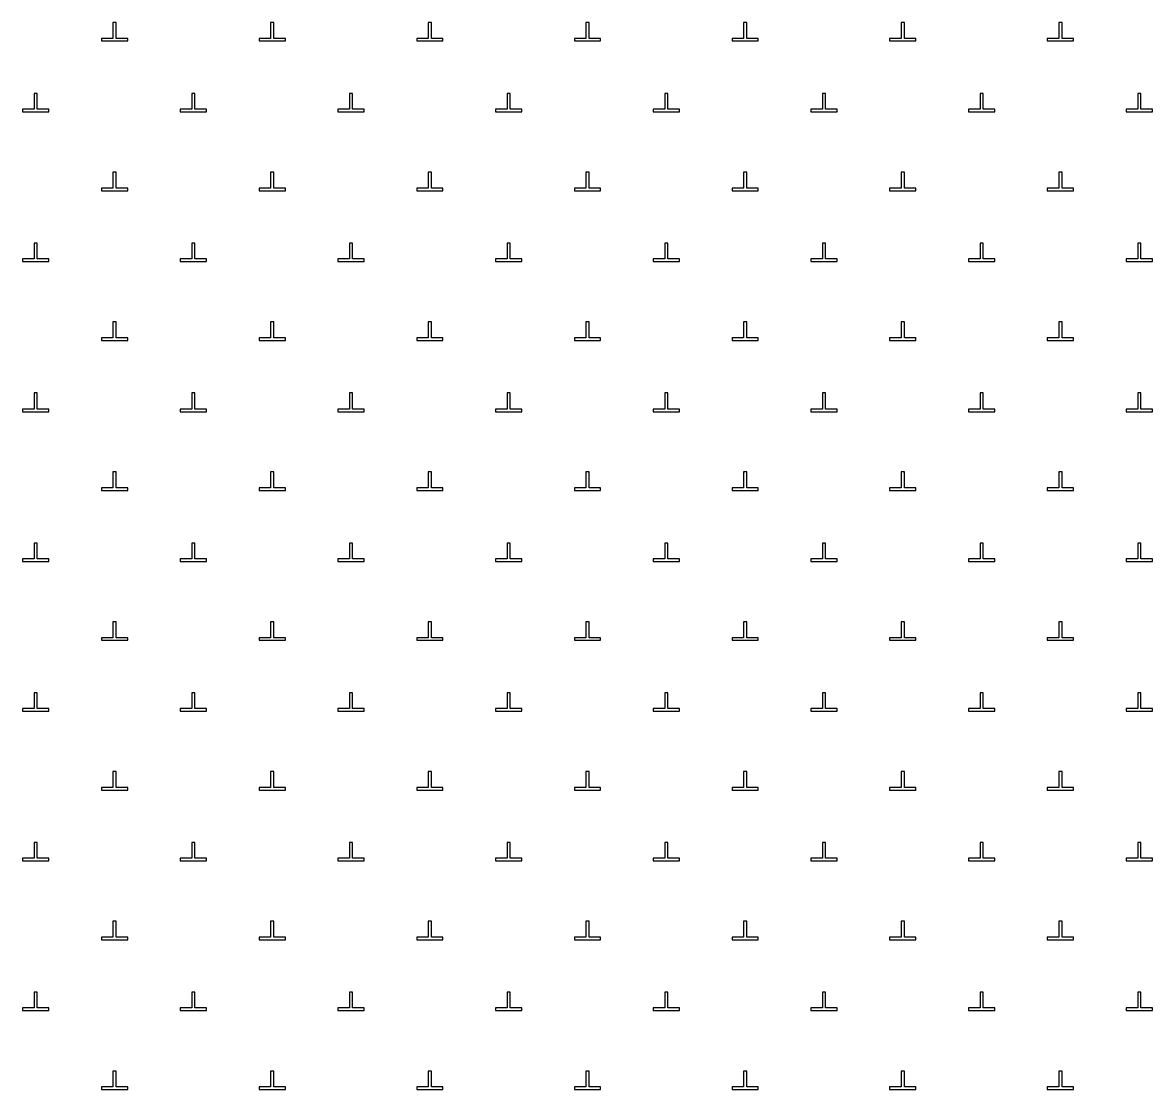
# Model space of a CAD drawing. Extents: x 550890 to 551618, y 1839259 to 1840146.
# Drawn here: x 551474.14 to 551495.64, y 1839888.85 to 1839909.16 of the extents above; entities that cross this region are included whole.
import ezdxf

# ---------------------------------------------------------------- set-up
doc = ezdxf.new("R2010")
doc.units = 0
doc.layers.add('Level 19', color=7, linetype='Continuous')

msp = doc.modelspace()

# ---------------------------------------------------------------- linework, layer by layer
at = {"layer": 'Level 19'}
for p, q in [((551475.92, 1839909.16), (551475.86, 1839909.16)), ((551475.86, 1839909.16), (551475.86, 1839908.86)), ((551475.92, 1839908.86), (551475.92, 1839909.16)), ((551478.92, 1839909.16), (551478.86, 1839909.16)), ((551478.86, 1839909.16), (551478.86, 1839908.86)), ((551478.92, 1839908.86), (551478.92, 1839909.16)), ((551481.92, 1839909.16), (551481.86, 1839909.16)), ((551481.86, 1839909.16), (551481.86, 1839908.86)), ((551481.92, 1839908.86), (551481.92, 1839909.16)), ((551484.92, 1839909.16), (551484.86, 1839909.16)), ((551484.86, 1839909.16), (551484.86, 1839908.86)), ((551484.92, 1839908.86), (551484.92, 1839909.16)), ((551487.92, 1839909.16), (551487.86, 1839909.16)), ((551487.86, 1839909.16), (551487.86, 1839908.86)), ((551487.92, 1839908.86), (551487.92, 1839909.16)), ((551490.92, 1839909.16), (551490.86, 1839909.16)), ((551490.86, 1839909.16), (551490.86, 1839908.86)), ((551490.92, 1839908.86), (551490.92, 1839909.16)), ((551493.92, 1839909.16), (551493.86, 1839909.16)), ((551493.86, 1839909.16), (551493.86, 1839908.86)), ((551493.92, 1839908.86), (551493.92, 1839909.16)), ((551475.86, 1839908.86), (551475.64, 1839908.86)), ((551475.64, 1839908.86), (551475.64, 1839908.81)), ((551475.64, 1839908.81), (551476.14, 1839908.81)), ((551476.14, 1839908.86), (551475.92, 1839908.86)), ((551476.14, 1839908.81), (551476.14, 1839908.86)), ((551478.86, 1839908.86), (551478.64, 1839908.86)), ((551478.64, 1839908.86), (551478.64, 1839908.81)), ((551478.64, 1839908.81), (551479.14, 1839908.81)), ((551479.14, 1839908.86), (551478.92, 1839908.86)), ((551479.14, 1839908.81), (551479.14, 1839908.86)), ((551481.86, 1839908.86), (551481.64, 1839908.86)), ((551481.64, 1839908.86), (551481.64, 1839908.81)), ((551481.64, 1839908.81), (551482.14, 1839908.81)), ((551482.14, 1839908.86), (551481.92, 1839908.86)), ((551482.14, 1839908.81), (551482.14, 1839908.86)), ((551484.86, 1839908.86), (551484.64, 1839908.86)), ((551484.64, 1839908.86), (551484.64, 1839908.81)), ((551484.64, 1839908.81), (551485.14, 1839908.81)), ((551485.14, 1839908.86), (551484.92, 1839908.86)), ((551485.14, 1839908.81), (551485.14, 1839908.86)), ((551487.86, 1839908.86), (551487.64, 1839908.86)), ((551487.64, 1839908.86), (551487.64, 1839908.81)), ((551487.64, 1839908.81), (551488.14, 1839908.81)), ((551488.14, 1839908.86), (551487.92, 1839908.86)), ((551488.14, 1839908.81), (551488.14, 1839908.86)), ((551490.86, 1839908.86), (551490.64, 1839908.86)), ((551490.64, 1839908.86), (551490.64, 1839908.81)), ((551490.64, 1839908.81), (551491.14, 1839908.81)), ((551491.14, 1839908.86), (551490.92, 1839908.86)), ((551491.14, 1839908.81), (551491.14, 1839908.86)), ((551493.86, 1839908.86), (551493.64, 1839908.86)), ((551493.64, 1839908.86), (551493.64, 1839908.81)), ((551493.64, 1839908.81), (551494.14, 1839908.81)), ((551494.14, 1839908.86), (551493.92, 1839908.86)), ((551494.14, 1839908.81), (551494.14, 1839908.86)), ((551474.42, 1839907.81), (551474.36, 1839907.81)), ((551474.36, 1839907.81), (551474.36, 1839907.51)), ((551474.42, 1839907.51), (551474.42, 1839907.81)), ((551477.42, 1839907.81), (551477.36, 1839907.81)), ((551477.36, 1839907.81), (551477.36, 1839907.51)), ((551477.42, 1839907.51), (551477.42, 1839907.81)), ((551480.42, 1839907.81), (551480.36, 1839907.81)), ((551480.36, 1839907.81), (551480.36, 1839907.51)), ((551480.42, 1839907.51), (551480.42, 1839907.81)), ((551483.42, 1839907.81), (551483.36, 1839907.81)), ((551483.36, 1839907.81), (551483.36, 1839907.51)), ((551483.42, 1839907.51), (551483.42, 1839907.81)), ((551486.42, 1839907.81), (551486.36, 1839907.81)), ((551486.36, 1839907.81), (551486.36, 1839907.51)), ((551486.42, 1839907.51), (551486.42, 1839907.81)), ((551489.42, 1839907.81), (551489.36, 1839907.81)), ((551489.36, 1839907.81), (551489.36, 1839907.51)), ((551489.42, 1839907.51), (551489.42, 1839907.81)), ((551492.42, 1839907.81), (551492.36, 1839907.81)), ((551492.36, 1839907.81), (551492.36, 1839907.51)), ((551492.42, 1839907.51), (551492.42, 1839907.81)), ((551495.42, 1839907.81), (551495.36, 1839907.81)), ((551495.36, 1839907.81), (551495.36, 1839907.51)), ((551495.42, 1839907.51), (551495.42, 1839907.81)), ((551474.36, 1839907.51), (551474.14, 1839907.51)), ((551474.14, 1839907.51), (551474.14, 1839907.46)), ((551474.14, 1839907.46), (551474.64, 1839907.46)), ((551474.64, 1839907.51), (551474.42, 1839907.51)), ((551474.64, 1839907.46), (551474.64, 1839907.51)), ((551477.36, 1839907.51), (551477.14, 1839907.51)), ((551477.14, 1839907.51), (551477.14, 1839907.46)), ((551477.14, 1839907.46), (551477.64, 1839907.46)), ((551477.64, 1839907.51), (551477.42, 1839907.51)), ((551477.64, 1839907.46), (551477.64, 1839907.51)), ((551480.36, 1839907.51), (551480.14, 1839907.51)), ((551480.14, 1839907.51), (551480.14, 1839907.46)), ((551480.14, 1839907.46), (551480.64, 1839907.46)), ((551480.64, 1839907.51), (551480.42, 1839907.51)), ((551480.64, 1839907.46), (551480.64, 1839907.51)), ((551483.36, 1839907.51), (551483.14, 1839907.51)), ((551483.14, 1839907.51), (551483.14, 1839907.46)), ((551483.14, 1839907.46), (551483.64, 1839907.46)), ((551483.64, 1839907.51), (551483.42, 1839907.51)), ((551483.64, 1839907.46), (551483.64, 1839907.51)), ((551486.36, 1839907.51), (551486.14, 1839907.51)), ((551486.14, 1839907.51), (551486.14, 1839907.46)), ((551486.14, 1839907.46), (551486.64, 1839907.46)), ((551486.64, 1839907.51), (551486.42, 1839907.51)), ((551486.64, 1839907.46), (551486.64, 1839907.51)), ((551489.36, 1839907.51), (551489.14, 1839907.51)), ((551489.14, 1839907.51), (551489.14, 1839907.46)), ((551489.14, 1839907.46), (551489.64, 1839907.46)), ((551489.64, 1839907.51), (551489.42, 1839907.51)), ((551489.64, 1839907.46), (551489.64, 1839907.51)), ((551492.36, 1839907.51), (551492.14, 1839907.51)), ((551492.14, 1839907.51), (551492.14, 1839907.46)), ((551492.14, 1839907.46), (551492.64, 1839907.46)), ((551492.64, 1839907.51), (551492.42, 1839907.51)), ((551492.64, 1839907.46), (551492.64, 1839907.51)), ((551495.36, 1839907.51), (551495.14, 1839907.51)), ((551495.14, 1839907.51), (551495.14, 1839907.46)), ((551495.14, 1839907.46), (551495.64, 1839907.46)), ((551495.64, 1839907.51), (551495.42, 1839907.51)), ((551495.64, 1839907.46), (551495.64, 1839907.51)), ((551475.92, 1839906.31), (551475.86, 1839906.31)), ((551475.86, 1839906.31), (551475.86, 1839906.01)), ((551475.92, 1839906.01), (551475.92, 1839906.31)), ((551478.92, 1839906.31), (551478.86, 1839906.31)), ((551478.86, 1839906.31), (551478.86, 1839906.01)), ((551478.92, 1839906.01), (551478.92, 1839906.31)), ((551481.92, 1839906.31), (551481.86, 1839906.31)), ((551481.86, 1839906.31), (551481.86, 1839906.01)), ((551481.92, 1839906.01), (551481.92, 1839906.31)), ((551484.92, 1839906.31), (551484.86, 1839906.31)), ((551484.86, 1839906.31), (551484.86, 1839906.01)), ((551484.92, 1839906.01), (551484.92, 1839906.31)), ((551487.92, 1839906.31), (551487.86, 1839906.31)), ((551487.86, 1839906.31), (551487.86, 1839906.01)), ((551487.92, 1839906.01), (551487.92, 1839906.31)), ((551490.92, 1839906.31), (551490.86, 1839906.31)), ((551490.86, 1839906.31), (551490.86, 1839906.01)), ((551490.92, 1839906.01), (551490.92, 1839906.31)), ((551493.92, 1839906.31), (551493.86, 1839906.31)), ((551493.86, 1839906.31), (551493.86, 1839906.01)), ((551493.92, 1839906.01), (551493.92, 1839906.31)), ((551475.86, 1839906.01), (551475.64, 1839906.01)), ((551475.64, 1839906.01), (551475.64, 1839905.96)), ((551475.64, 1839905.96), (551476.14, 1839905.96)), ((551476.14, 1839906.01), (551475.92, 1839906.01)), ((551476.14, 1839905.96), (551476.14, 1839906.01)), ((551478.86, 1839906.01), (551478.64, 1839906.01)), ((551478.64, 1839906.01), (551478.64, 1839905.96)), ((551478.64, 1839905.96), (551479.14, 1839905.96)), ((551479.14, 1839906.01), (551478.92, 1839906.01)), ((551479.14, 1839905.96), (551479.14, 1839906.01)), ((551481.86, 1839906.01), (551481.64, 1839906.01)), ((551481.64, 1839906.01), (551481.64, 1839905.96)), ((551481.64, 1839905.96), (551482.14, 1839905.96)), ((551482.14, 1839906.01), (551481.92, 1839906.01)), ((551482.14, 1839905.96), (551482.14, 1839906.01)), ((551484.86, 1839906.01), (551484.64, 1839906.01)), ((551484.64, 1839906.01), (551484.64, 1839905.96)), ((551484.64, 1839905.96), (551485.14, 1839905.96)), ((551485.14, 1839906.01), (551484.92, 1839906.01)), ((551485.14, 1839905.96), (551485.14, 1839906.01)), ((551487.86, 1839906.01), (551487.64, 1839906.01)), ((551487.64, 1839906.01), (551487.64, 1839905.96)), ((551487.64, 1839905.96), (551488.14, 1839905.96)), ((551488.14, 1839906.01), (551487.92, 1839906.01)), ((551488.14, 1839905.96), (551488.14, 1839906.01)), ((551490.86, 1839906.01), (551490.64, 1839906.01)), ((551490.64, 1839906.01), (551490.64, 1839905.96)), ((551490.64, 1839905.96), (551491.14, 1839905.96)), ((551491.14, 1839906.01), (551490.92, 1839906.01)), ((551491.14, 1839905.96), (551491.14, 1839906.01)), ((551493.86, 1839906.01), (551493.64, 1839906.01)), ((551493.64, 1839906.01), (551493.64, 1839905.96)), ((551493.64, 1839905.96), (551494.14, 1839905.96)), ((551494.14, 1839906.01), (551493.92, 1839906.01)), ((551494.14, 1839905.96), (551494.14, 1839906.01)), ((551474.42, 1839904.96), (551474.36, 1839904.96)), ((551474.36, 1839904.96), (551474.36, 1839904.66)), ((551474.42, 1839904.66), (551474.42, 1839904.96)), ((551477.42, 1839904.96), (551477.36, 1839904.96)), ((551477.36, 1839904.96), (551477.36, 1839904.66)), ((551477.42, 1839904.66), (551477.42, 1839904.96)), ((551480.42, 1839904.96), (551480.36, 1839904.96)), ((551480.36, 1839904.96), (551480.36, 1839904.66)), ((551480.42, 1839904.66), (551480.42, 1839904.96)), ((551483.42, 1839904.96), (551483.36, 1839904.96)), ((551483.36, 1839904.96), (551483.36, 1839904.66)), ((551483.42, 1839904.66), (551483.42, 1839904.96)), ((551486.42, 1839904.96), (551486.36, 1839904.96)), ((551486.36, 1839904.96), (551486.36, 1839904.66)), ((551486.42, 1839904.66), (551486.42, 1839904.96)), ((551489.42, 1839904.96), (551489.36, 1839904.96)), ((551489.36, 1839904.96), (551489.36, 1839904.66)), ((551489.42, 1839904.66), (551489.42, 1839904.96)), ((551492.42, 1839904.96), (551492.36, 1839904.96)), ((551492.36, 1839904.96), (551492.36, 1839904.66)), ((551492.42, 1839904.66), (551492.42, 1839904.96)), ((551495.42, 1839904.96), (551495.36, 1839904.96)), ((551495.36, 1839904.96), (551495.36, 1839904.66)), ((551495.42, 1839904.66), (551495.42, 1839904.96)), ((551474.36, 1839904.66), (551474.14, 1839904.66)), ((551474.14, 1839904.66), (551474.14, 1839904.61)), ((551474.64, 1839904.66), (551474.42, 1839904.66)), ((551474.64, 1839904.61), (551474.64, 1839904.66)), ((551477.36, 1839904.66), (551477.14, 1839904.66)), ((551477.14, 1839904.66), (551477.14, 1839904.61)), ((551477.64, 1839904.66), (551477.42, 1839904.66)), ((551477.64, 1839904.61), (551477.64, 1839904.66)), ((551480.36, 1839904.66), (551480.14, 1839904.66)), ((551480.14, 1839904.66), (551480.14, 1839904.61)), ((551480.64, 1839904.66), (551480.42, 1839904.66)), ((551480.64, 1839904.61), (551480.64, 1839904.66)), ((551483.36, 1839904.66), (551483.14, 1839904.66)), ((551483.14, 1839904.66), (551483.14, 1839904.61)), ((551483.64, 1839904.66), (551483.42, 1839904.66)), ((551483.64, 1839904.61), (551483.64, 1839904.66)), ((551486.36, 1839904.66), (551486.14, 1839904.66)), ((551486.14, 1839904.66), (551486.14, 1839904.61)), ((551486.64, 1839904.66), (551486.42, 1839904.66)), ((551486.64, 1839904.61), (551486.64, 1839904.66)), ((551489.36, 1839904.66), (551489.14, 1839904.66)), ((551489.14, 1839904.66), (551489.14, 1839904.61)), ((551489.64, 1839904.66), (551489.42, 1839904.66)), ((551489.64, 1839904.61), (551489.64, 1839904.66)), ((551492.36, 1839904.66), (551492.14, 1839904.66)), ((551492.14, 1839904.66), (551492.14, 1839904.61)), ((551492.64, 1839904.66), (551492.42, 1839904.66)), ((551492.64, 1839904.61), (551492.64, 1839904.66)), ((551495.36, 1839904.66), (551495.14, 1839904.66)), ((551495.14, 1839904.66), (551495.14, 1839904.61)), ((551495.64, 1839904.66), (551495.42, 1839904.66)), ((551495.64, 1839904.61), (551495.64, 1839904.66)), ((551474.14, 1839904.61), (551474.64, 1839904.61)), ((551477.14, 1839904.61), (551477.64, 1839904.61)), ((551480.14, 1839904.61), (551480.64, 1839904.61)), ((551483.14, 1839904.61), (551483.64, 1839904.61)), ((551486.14, 1839904.61), (551486.64, 1839904.61)), ((551489.14, 1839904.61), (551489.64, 1839904.61)), ((551492.14, 1839904.61), (551492.64, 1839904.61)), ((551495.14, 1839904.61), (551495.64, 1839904.61)), ((551475.92, 1839903.46), (551475.86, 1839903.46)), ((551475.86, 1839903.46), (551475.86, 1839903.16)), ((551475.92, 1839903.16), (551475.92, 1839903.46)), ((551478.92, 1839903.46), (551478.86, 1839903.46)), ((551478.86, 1839903.46), (551478.86, 1839903.16)), ((551478.92, 1839903.16), (551478.92, 1839903.46)), ((551481.92, 1839903.46), (551481.86, 1839903.46)), ((551481.86, 1839903.46), (551481.86, 1839903.16)), ((551481.92, 1839903.16), (551481.92, 1839903.46)), ((551484.92, 1839903.46), (551484.86, 1839903.46)), ((551484.86, 1839903.46), (551484.86, 1839903.16)), ((551484.92, 1839903.16), (551484.92, 1839903.46)), ((551487.92, 1839903.46), (551487.86, 1839903.46)), ((551487.86, 1839903.46), (551487.86, 1839903.16)), ((551487.92, 1839903.16), (551487.92, 1839903.46)), ((551490.92, 1839903.46), (551490.86, 1839903.46)), ((551490.86, 1839903.46), (551490.86, 1839903.16)), ((551490.92, 1839903.16), (551490.92, 1839903.46)), ((551493.92, 1839903.46), (551493.86, 1839903.46)), ((551493.86, 1839903.46), (551493.86, 1839903.16)), ((551493.92, 1839903.16), (551493.92, 1839903.46)), ((551475.86, 1839903.16), (551475.64, 1839903.16)), ((551475.64, 1839903.16), (551475.64, 1839903.11)), ((551476.14, 1839903.16), (551475.92, 1839903.16)), ((551476.14, 1839903.11), (551476.14, 1839903.16)), ((551478.86, 1839903.16), (551478.64, 1839903.16)), ((551478.64, 1839903.16), (551478.64, 1839903.11)), ((551479.14, 1839903.16), (551478.92, 1839903.16)), ((551479.14, 1839903.11), (551479.14, 1839903.16)), ((551481.86, 1839903.16), (551481.64, 1839903.16)), ((551481.64, 1839903.16), (551481.64, 1839903.11)), ((551482.14, 1839903.16), (551481.92, 1839903.16)), ((551482.14, 1839903.11), (551482.14, 1839903.16)), ((551484.86, 1839903.16), (551484.64, 1839903.16)), ((551484.64, 1839903.16), (551484.64, 1839903.11)), ((551485.14, 1839903.16), (551484.92, 1839903.16)), ((551485.14, 1839903.11), (551485.14, 1839903.16)), ((551487.86, 1839903.16), (551487.64, 1839903.16)), ((551487.64, 1839903.16), (551487.64, 1839903.11)), ((551488.14, 1839903.16), (551487.92, 1839903.16)), ((551488.14, 1839903.11), (551488.14, 1839903.16)), ((551490.86, 1839903.16), (551490.64, 1839903.16)), ((551490.64, 1839903.16), (551490.64, 1839903.11)), ((551491.14, 1839903.16), (551490.92, 1839903.16)), ((551491.14, 1839903.11), (551491.14, 1839903.16)), ((551493.86, 1839903.16), (551493.64, 1839903.16)), ((551493.64, 1839903.16), (551493.64, 1839903.11)), ((551494.14, 1839903.16), (551493.92, 1839903.16)), ((551494.14, 1839903.11), (551494.14, 1839903.16)), ((551475.64, 1839903.11), (551476.14, 1839903.11)), ((551478.64, 1839903.11), (551479.14, 1839903.11)), ((551481.64, 1839903.11), (551482.14, 1839903.11)), ((551484.64, 1839903.11), (551485.14, 1839903.11)), ((551487.64, 1839903.11), (551488.14, 1839903.11)), ((551490.64, 1839903.11), (551491.14, 1839903.11)), ((551493.64, 1839903.11), (551494.14, 1839903.11)), ((551474.42, 1839902.11), (551474.36, 1839902.11)), ((551474.36, 1839902.11), (551474.36, 1839901.8)), ((551474.42, 1839901.8), (551474.42, 1839902.11)), ((551477.42, 1839902.11), (551477.36, 1839902.11)), ((551477.36, 1839902.11), (551477.36, 1839901.8)), ((551477.42, 1839901.8), (551477.42, 1839902.11)), ((551480.42, 1839902.11), (551480.36, 1839902.11)), ((551480.36, 1839902.11), (551480.36, 1839901.8)), ((551480.42, 1839901.8), (551480.42, 1839902.11)), ((551483.42, 1839902.11), (551483.36, 1839902.11)), ((551483.36, 1839902.11), (551483.36, 1839901.8)), ((551483.42, 1839901.8), (551483.42, 1839902.11)), ((551486.42, 1839902.11), (551486.36, 1839902.11)), ((551486.36, 1839902.11), (551486.36, 1839901.8)), ((551486.42, 1839901.8), (551486.42, 1839902.11)), ((551489.42, 1839902.11), (551489.36, 1839902.11)), ((551489.36, 1839902.11), (551489.36, 1839901.8)), ((551489.42, 1839901.8), (551489.42, 1839902.11)), ((551492.42, 1839902.11), (551492.36, 1839902.11)), ((551492.36, 1839902.11), (551492.36, 1839901.8)), ((551492.42, 1839901.8), (551492.42, 1839902.11)), ((551495.42, 1839902.11), (551495.36, 1839902.11)), ((551495.36, 1839902.11), (551495.36, 1839901.8)), ((551495.42, 1839901.8), (551495.42, 1839902.11)), ((551474.36, 1839901.8), (551474.14, 1839901.8)), ((551474.14, 1839901.8), (551474.14, 1839901.75)), ((551474.14, 1839901.75), (551474.64, 1839901.75)), ((551474.64, 1839901.8), (551474.42, 1839901.8)), ((551474.64, 1839901.75), (551474.64, 1839901.8)), ((551477.36, 1839901.8), (551477.14, 1839901.8)), ((551477.14, 1839901.8), (551477.14, 1839901.75)), ((551477.14, 1839901.75), (551477.64, 1839901.75)), ((551477.64, 1839901.8), (551477.42, 1839901.8)), ((551477.64, 1839901.75), (551477.64, 1839901.8)), ((551480.36, 1839901.8), (551480.14, 1839901.8)), ((551480.14, 1839901.8), (551480.14, 1839901.75)), ((551480.14, 1839901.75), (551480.64, 1839901.75)), ((551480.64, 1839901.8), (551480.42, 1839901.8)), ((551480.64, 1839901.75), (551480.64, 1839901.8)), ((551483.36, 1839901.8), (551483.14, 1839901.8)), ((551483.14, 1839901.8), (551483.14, 1839901.75)), ((551483.14, 1839901.75), (551483.64, 1839901.75)), ((551483.64, 1839901.8), (551483.42, 1839901.8)), ((551483.64, 1839901.75), (551483.64, 1839901.8)), ((551486.36, 1839901.8), (551486.14, 1839901.8)), ((551486.14, 1839901.8), (551486.14, 1839901.75)), ((551486.14, 1839901.75), (551486.64, 1839901.75)), ((551486.64, 1839901.8), (551486.42, 1839901.8)), ((551486.64, 1839901.75), (551486.64, 1839901.8)), ((551489.36, 1839901.8), (551489.14, 1839901.8)), ((551489.14, 1839901.8), (551489.14, 1839901.75)), ((551489.14, 1839901.75), (551489.64, 1839901.75)), ((551489.64, 1839901.8), (551489.42, 1839901.8)), ((551489.64, 1839901.75), (551489.64, 1839901.8)), ((551492.36, 1839901.8), (551492.14, 1839901.8)), ((551492.14, 1839901.8), (551492.14, 1839901.75)), ((551492.14, 1839901.75), (551492.64, 1839901.75)), ((551492.64, 1839901.8), (551492.42, 1839901.8)), ((551492.64, 1839901.75), (551492.64, 1839901.8)), ((551495.36, 1839901.8), (551495.14, 1839901.8)), ((551495.14, 1839901.8), (551495.14, 1839901.75)), ((551495.14, 1839901.75), (551495.64, 1839901.75)), ((551495.64, 1839901.8), (551495.42, 1839901.8)), ((551495.64, 1839901.75), (551495.64, 1839901.8)), ((551475.92, 1839900.61), (551475.86, 1839900.61)), ((551475.86, 1839900.61), (551475.86, 1839900.3)), ((551475.92, 1839900.3), (551475.92, 1839900.61)), ((551478.92, 1839900.61), (551478.86, 1839900.61)), ((551478.86, 1839900.61), (551478.86, 1839900.3)), ((551478.92, 1839900.3), (551478.92, 1839900.61)), ((551481.92, 1839900.61), (551481.86, 1839900.61)), ((551481.86, 1839900.61), (551481.86, 1839900.3)), ((551481.92, 1839900.3), (551481.92, 1839900.61)), ((551484.92, 1839900.61), (551484.86, 1839900.61)), ((551484.86, 1839900.61), (551484.86, 1839900.3)), ((551484.92, 1839900.3), (551484.92, 1839900.61)), ((551487.92, 1839900.61), (551487.86, 1839900.61)), ((551487.86, 1839900.61), (551487.86, 1839900.3)), ((551487.92, 1839900.3), (551487.92, 1839900.61)), ((551490.92, 1839900.61), (551490.86, 1839900.61)), ((551490.86, 1839900.61), (551490.86, 1839900.3)), ((551490.92, 1839900.3), (551490.92, 1839900.61)), ((551493.92, 1839900.61), (551493.86, 1839900.61)), ((551493.86, 1839900.61), (551493.86, 1839900.3)), ((551493.92, 1839900.3), (551493.92, 1839900.61)), ((551475.86, 1839900.3), (551475.64, 1839900.3)), ((551475.64, 1839900.3), (551475.64, 1839900.25)), ((551475.64, 1839900.25), (551476.14, 1839900.25)), ((551476.14, 1839900.3), (551475.92, 1839900.3)), ((551476.14, 1839900.25), (551476.14, 1839900.3)), ((551478.86, 1839900.3), (551478.64, 1839900.3)), ((551478.64, 1839900.3), (551478.64, 1839900.25)), ((551478.64, 1839900.25), (551479.14, 1839900.25)), ((551479.14, 1839900.3), (551478.92, 1839900.3)), ((551479.14, 1839900.25), (551479.14, 1839900.3)), ((551481.86, 1839900.3), (551481.64, 1839900.3)), ((551481.64, 1839900.3), (551481.64, 1839900.25)), ((551481.64, 1839900.25), (551482.14, 1839900.25)), ((551482.14, 1839900.3), (551481.92, 1839900.3)), ((551482.14, 1839900.25), (551482.14, 1839900.3)), ((551484.86, 1839900.3), (551484.64, 1839900.3)), ((551484.64, 1839900.3), (551484.64, 1839900.25)), ((551484.64, 1839900.25), (551485.14, 1839900.25)), ((551485.14, 1839900.3), (551484.92, 1839900.3)), ((551485.14, 1839900.25), (551485.14, 1839900.3)), ((551487.86, 1839900.3), (551487.64, 1839900.3)), ((551487.64, 1839900.3), (551487.64, 1839900.25)), ((551487.64, 1839900.25), (551488.14, 1839900.25)), ((551488.14, 1839900.3), (551487.92, 1839900.3)), ((551488.14, 1839900.25), (551488.14, 1839900.3)), ((551490.86, 1839900.3), (551490.64, 1839900.3)), ((551490.64, 1839900.3), (551490.64, 1839900.25)), ((551490.64, 1839900.25), (551491.14, 1839900.25)), ((551491.14, 1839900.3), (551490.92, 1839900.3)), ((551491.14, 1839900.25), (551491.14, 1839900.3)), ((551493.86, 1839900.3), (551493.64, 1839900.3)), ((551493.64, 1839900.3), (551493.64, 1839900.25)), ((551493.64, 1839900.25), (551494.14, 1839900.25)), ((551494.14, 1839900.3), (551493.92, 1839900.3)), ((551494.14, 1839900.25), (551494.14, 1839900.3)), ((551474.42, 1839899.25), (551474.36, 1839899.25)), ((551474.36, 1839899.25), (551474.36, 1839898.95)), ((551474.42, 1839898.95), (551474.42, 1839899.25)), ((551477.42, 1839899.25), (551477.36, 1839899.25)), ((551477.36, 1839899.25), (551477.36, 1839898.95)), ((551477.42, 1839898.95), (551477.42, 1839899.25)), ((551480.42, 1839899.25), (551480.36, 1839899.25)), ((551480.36, 1839899.25), (551480.36, 1839898.95)), ((551480.42, 1839898.95), (551480.42, 1839899.25)), ((551483.42, 1839899.25), (551483.36, 1839899.25)), ((551483.36, 1839899.25), (551483.36, 1839898.95)), ((551483.42, 1839898.95), (551483.42, 1839899.25)), ((551486.42, 1839899.25), (551486.36, 1839899.25)), ((551486.36, 1839899.25), (551486.36, 1839898.95)), ((551486.42, 1839898.95), (551486.42, 1839899.25)), ((551489.42, 1839899.25), (551489.36, 1839899.25)), ((551489.36, 1839899.25), (551489.36, 1839898.95)), ((551489.42, 1839898.95), (551489.42, 1839899.25)), ((551492.42, 1839899.25), (551492.36, 1839899.25)), ((551492.36, 1839899.25), (551492.36, 1839898.95)), ((551492.42, 1839898.95), (551492.42, 1839899.25)), ((551495.42, 1839899.25), (551495.36, 1839899.25)), ((551495.36, 1839899.25), (551495.36, 1839898.95)), ((551495.42, 1839898.95), (551495.42, 1839899.25)), ((551474.36, 1839898.95), (551474.14, 1839898.95)), ((551474.14, 1839898.95), (551474.14, 1839898.9)), ((551474.14, 1839898.9), (551474.64, 1839898.9)), ((551474.64, 1839898.95), (551474.42, 1839898.95)), ((551474.64, 1839898.9), (551474.64, 1839898.95)), ((551477.36, 1839898.95), (551477.14, 1839898.95)), ((551477.14, 1839898.95), (551477.14, 1839898.9)), ((551477.14, 1839898.9), (551477.64, 1839898.9)), ((551477.64, 1839898.95), (551477.42, 1839898.95)), ((551477.64, 1839898.9), (551477.64, 1839898.95)), ((551480.36, 1839898.95), (551480.14, 1839898.95)), ((551480.14, 1839898.95), (551480.14, 1839898.9)), ((551480.14, 1839898.9), (551480.64, 1839898.9)), ((551480.64, 1839898.95), (551480.42, 1839898.95)), ((551480.64, 1839898.9), (551480.64, 1839898.95)), ((551483.36, 1839898.95), (551483.14, 1839898.95)), ((551483.14, 1839898.95), (551483.14, 1839898.9)), ((551483.14, 1839898.9), (551483.64, 1839898.9)), ((551483.64, 1839898.95), (551483.42, 1839898.95)), ((551483.64, 1839898.9), (551483.64, 1839898.95)), ((551486.36, 1839898.95), (551486.14, 1839898.95)), ((551486.14, 1839898.95), (551486.14, 1839898.9)), ((551486.14, 1839898.9), (551486.64, 1839898.9)), ((551486.64, 1839898.95), (551486.42, 1839898.95)), ((551486.64, 1839898.9), (551486.64, 1839898.95)), ((551489.36, 1839898.95), (551489.14, 1839898.95)), ((551489.14, 1839898.95), (551489.14, 1839898.9)), ((551489.14, 1839898.9), (551489.64, 1839898.9)), ((551489.64, 1839898.95), (551489.42, 1839898.95)), ((551489.64, 1839898.9), (551489.64, 1839898.95)), ((551492.36, 1839898.95), (551492.14, 1839898.95)), ((551492.14, 1839898.95), (551492.14, 1839898.9)), ((551492.14, 1839898.9), (551492.64, 1839898.9)), ((551492.64, 1839898.95), (551492.42, 1839898.95)), ((551492.64, 1839898.9), (551492.64, 1839898.95)), ((551495.36, 1839898.95), (551495.14, 1839898.95)), ((551495.14, 1839898.95), (551495.14, 1839898.9)), ((551495.14, 1839898.9), (551495.64, 1839898.9)), ((551495.64, 1839898.95), (551495.42, 1839898.95)), ((551495.64, 1839898.9), (551495.64, 1839898.95)), ((551475.92, 1839897.75), (551475.86, 1839897.75)), ((551475.86, 1839897.75), (551475.86, 1839897.45)), ((551475.92, 1839897.45), (551475.92, 1839897.75)), ((551478.92, 1839897.75), (551478.86, 1839897.75)), ((551478.86, 1839897.75), (551478.86, 1839897.45)), ((551478.92, 1839897.45), (551478.92, 1839897.75)), ((551481.92, 1839897.75), (551481.86, 1839897.75)), ((551481.86, 1839897.75), (551481.86, 1839897.45)), ((551481.92, 1839897.45), (551481.92, 1839897.75)), ((551484.92, 1839897.75), (551484.86, 1839897.75)), ((551484.86, 1839897.75), (551484.86, 1839897.45)), ((551484.92, 1839897.45), (551484.92, 1839897.75)), ((551487.92, 1839897.75), (551487.86, 1839897.75)), ((551487.86, 1839897.75), (551487.86, 1839897.45)), ((551487.92, 1839897.45), (551487.92, 1839897.75)), ((551490.92, 1839897.75), (551490.86, 1839897.75)), ((551490.86, 1839897.75), (551490.86, 1839897.45)), ((551490.92, 1839897.45), (551490.92, 1839897.75)), ((551493.92, 1839897.75), (551493.86, 1839897.75)), ((551493.86, 1839897.75), (551493.86, 1839897.45)), ((551493.92, 1839897.45), (551493.92, 1839897.75)), ((551475.86, 1839897.45), (551475.64, 1839897.45)), ((551475.64, 1839897.45), (551475.64, 1839897.4)), ((551475.64, 1839897.4), (551476.14, 1839897.4)), ((551476.14, 1839897.45), (551475.92, 1839897.45)), ((551476.14, 1839897.4), (551476.14, 1839897.45)), ((551478.86, 1839897.45), (551478.64, 1839897.45)), ((551478.64, 1839897.45), (551478.64, 1839897.4)), ((551478.64, 1839897.4), (551479.14, 1839897.4)), ((551479.14, 1839897.45), (551478.92, 1839897.45)), ((551479.14, 1839897.4), (551479.14, 1839897.45)), ((551481.86, 1839897.45), (551481.64, 1839897.45)), ((551481.64, 1839897.45), (551481.64, 1839897.4)), ((551481.64, 1839897.4), (551482.14, 1839897.4)), ((551482.14, 1839897.45), (551481.92, 1839897.45)), ((551482.14, 1839897.4), (551482.14, 1839897.45)), ((551484.86, 1839897.45), (551484.64, 1839897.45)), ((551484.64, 1839897.45), (551484.64, 1839897.4)), ((551484.64, 1839897.4), (551485.14, 1839897.4)), ((551485.14, 1839897.45), (551484.92, 1839897.45)), ((551485.14, 1839897.4), (551485.14, 1839897.45)), ((551487.86, 1839897.45), (551487.64, 1839897.45)), ((551487.64, 1839897.45), (551487.64, 1839897.4)), ((551487.64, 1839897.4), (551488.14, 1839897.4)), ((551488.14, 1839897.45), (551487.92, 1839897.45)), ((551488.14, 1839897.4), (551488.14, 1839897.45)), ((551490.86, 1839897.45), (551490.64, 1839897.45)), ((551490.64, 1839897.45), (551490.64, 1839897.4)), ((551490.64, 1839897.4), (551491.14, 1839897.4)), ((551491.14, 1839897.45), (551490.92, 1839897.45)), ((551491.14, 1839897.4), (551491.14, 1839897.45)), ((551493.86, 1839897.45), (551493.64, 1839897.45)), ((551493.64, 1839897.45), (551493.64, 1839897.4)), ((551493.64, 1839897.4), (551494.14, 1839897.4)), ((551494.14, 1839897.45), (551493.92, 1839897.45)), ((551494.14, 1839897.4), (551494.14, 1839897.45)), ((551474.42, 1839896.4), (551474.36, 1839896.4)), ((551474.36, 1839896.4), (551474.36, 1839896.1)), ((551474.42, 1839896.1), (551474.42, 1839896.4)), ((551477.42, 1839896.4), (551477.36, 1839896.4)), ((551477.36, 1839896.4), (551477.36, 1839896.1)), ((551477.42, 1839896.1), (551477.42, 1839896.4)), ((551480.42, 1839896.4), (551480.36, 1839896.4)), ((551480.36, 1839896.4), (551480.36, 1839896.1)), ((551480.42, 1839896.1), (551480.42, 1839896.4)), ((551483.42, 1839896.4), (551483.36, 1839896.4)), ((551483.36, 1839896.4), (551483.36, 1839896.1)), ((551483.42, 1839896.1), (551483.42, 1839896.4)), ((551486.42, 1839896.4), (551486.36, 1839896.4)), ((551486.36, 1839896.4), (551486.36, 1839896.1)), ((551486.42, 1839896.1), (551486.42, 1839896.4)), ((551489.42, 1839896.4), (551489.36, 1839896.4)), ((551489.36, 1839896.4), (551489.36, 1839896.1)), ((551489.42, 1839896.1), (551489.42, 1839896.4)), ((551492.42, 1839896.4), (551492.36, 1839896.4)), ((551492.36, 1839896.4), (551492.36, 1839896.1)), ((551492.42, 1839896.1), (551492.42, 1839896.4)), ((551495.42, 1839896.4), (551495.36, 1839896.4)), ((551495.36, 1839896.4), (551495.36, 1839896.1)), ((551495.42, 1839896.1), (551495.42, 1839896.4)), ((551474.36, 1839896.1), (551474.14, 1839896.1)), ((551474.14, 1839896.1), (551474.14, 1839896.05)), ((551474.14, 1839896.05), (551474.64, 1839896.05)), ((551474.64, 1839896.1), (551474.42, 1839896.1)), ((551474.64, 1839896.05), (551474.64, 1839896.1)), ((551477.36, 1839896.1), (551477.14, 1839896.1)), ((551477.14, 1839896.1), (551477.14, 1839896.05)), ((551477.14, 1839896.05), (551477.64, 1839896.05)), ((551477.64, 1839896.1), (551477.42, 1839896.1)), ((551477.64, 1839896.05), (551477.64, 1839896.1)), ((551480.36, 1839896.1), (551480.14, 1839896.1)), ((551480.14, 1839896.1), (551480.14, 1839896.05)), ((551480.14, 1839896.05), (551480.64, 1839896.05)), ((551480.64, 1839896.1), (551480.42, 1839896.1)), ((551480.64, 1839896.05), (551480.64, 1839896.1)), ((551483.36, 1839896.1), (551483.14, 1839896.1)), ((551483.14, 1839896.1), (551483.14, 1839896.05)), ((551483.14, 1839896.05), (551483.64, 1839896.05)), ((551483.64, 1839896.1), (551483.42, 1839896.1)), ((551483.64, 1839896.05), (551483.64, 1839896.1)), ((551486.36, 1839896.1), (551486.14, 1839896.1)), ((551486.14, 1839896.1), (551486.14, 1839896.05)), ((551486.14, 1839896.05), (551486.64, 1839896.05)), ((551486.64, 1839896.1), (551486.42, 1839896.1)), ((551486.64, 1839896.05), (551486.64, 1839896.1)), ((551489.36, 1839896.1), (551489.14, 1839896.1)), ((551489.14, 1839896.1), (551489.14, 1839896.05)), ((551489.14, 1839896.05), (551489.64, 1839896.05)), ((551489.64, 1839896.1), (551489.42, 1839896.1)), ((551489.64, 1839896.05), (551489.64, 1839896.1)), ((551492.36, 1839896.1), (551492.14, 1839896.1)), ((551492.14, 1839896.1), (551492.14, 1839896.05)), ((551492.14, 1839896.05), (551492.64, 1839896.05)), ((551492.64, 1839896.1), (551492.42, 1839896.1)), ((551492.64, 1839896.05), (551492.64, 1839896.1)), ((551495.36, 1839896.1), (551495.14, 1839896.1)), ((551495.14, 1839896.1), (551495.14, 1839896.05)), ((551495.14, 1839896.05), (551495.64, 1839896.05)), ((551495.64, 1839896.1), (551495.42, 1839896.1)), ((551495.64, 1839896.05), (551495.64, 1839896.1)), ((551475.92, 1839894.9), (551475.86, 1839894.9)), ((551475.86, 1839894.9), (551475.86, 1839894.6)), ((551475.92, 1839894.6), (551475.92, 1839894.9)), ((551478.92, 1839894.9), (551478.86, 1839894.9)), ((551478.86, 1839894.9), (551478.86, 1839894.6)), ((551478.92, 1839894.6), (551478.92, 1839894.9)), ((551481.92, 1839894.9), (551481.86, 1839894.9)), ((551481.86, 1839894.9), (551481.86, 1839894.6)), ((551481.92, 1839894.6), (551481.92, 1839894.9)), ((551484.92, 1839894.9), (551484.86, 1839894.9)), ((551484.86, 1839894.9), (551484.86, 1839894.6)), ((551484.92, 1839894.6), (551484.92, 1839894.9)), ((551487.92, 1839894.9), (551487.86, 1839894.9)), ((551487.86, 1839894.9), (551487.86, 1839894.6)), ((551487.92, 1839894.6), (551487.92, 1839894.9)), ((551490.92, 1839894.9), (551490.86, 1839894.9)), ((551490.86, 1839894.9), (551490.86, 1839894.6)), ((551490.92, 1839894.6), (551490.92, 1839894.9)), ((551493.92, 1839894.9), (551493.86, 1839894.9)), ((551493.86, 1839894.9), (551493.86, 1839894.6)), ((551493.92, 1839894.6), (551493.92, 1839894.9)), ((551475.86, 1839894.6), (551475.64, 1839894.6)), ((551475.64, 1839894.6), (551475.64, 1839894.55)), ((551475.64, 1839894.55), (551476.14, 1839894.55)), ((551476.14, 1839894.6), (551475.92, 1839894.6)), ((551476.14, 1839894.55), (551476.14, 1839894.6)), ((551478.86, 1839894.6), (551478.64, 1839894.6)), ((551478.64, 1839894.6), (551478.64, 1839894.55)), ((551478.64, 1839894.55), (551479.14, 1839894.55)), ((551479.14, 1839894.6), (551478.92, 1839894.6)), ((551479.14, 1839894.55), (551479.14, 1839894.6)), ((551481.86, 1839894.6), (551481.64, 1839894.6)), ((551481.64, 1839894.6), (551481.64, 1839894.55)), ((551481.64, 1839894.55), (551482.14, 1839894.55)), ((551482.14, 1839894.6), (551481.92, 1839894.6)), ((551482.14, 1839894.55), (551482.14, 1839894.6)), ((551484.86, 1839894.6), (551484.64, 1839894.6)), ((551484.64, 1839894.6), (551484.64, 1839894.55)), ((551484.64, 1839894.55), (551485.14, 1839894.55)), ((551485.14, 1839894.6), (551484.92, 1839894.6)), ((551485.14, 1839894.55), (551485.14, 1839894.6)), ((551487.86, 1839894.6), (551487.64, 1839894.6)), ((551487.64, 1839894.6), (551487.64, 1839894.55)), ((551487.64, 1839894.55), (551488.14, 1839894.55)), ((551488.14, 1839894.6), (551487.92, 1839894.6)), ((551488.14, 1839894.55), (551488.14, 1839894.6)), ((551490.86, 1839894.6), (551490.64, 1839894.6)), ((551490.64, 1839894.6), (551490.64, 1839894.55)), ((551490.64, 1839894.55), (551491.14, 1839894.55)), ((551491.14, 1839894.6), (551490.92, 1839894.6)), ((551491.14, 1839894.55), (551491.14, 1839894.6)), ((551493.86, 1839894.6), (551493.64, 1839894.6)), ((551493.64, 1839894.6), (551493.64, 1839894.55)), ((551493.64, 1839894.55), (551494.14, 1839894.55)), ((551494.14, 1839894.6), (551493.92, 1839894.6)), ((551494.14, 1839894.55), (551494.14, 1839894.6)), ((551474.42, 1839893.55), (551474.36, 1839893.55)), ((551474.36, 1839893.55), (551474.36, 1839893.25)), ((551474.42, 1839893.25), (551474.42, 1839893.55)), ((551477.42, 1839893.55), (551477.36, 1839893.55)), ((551477.36, 1839893.55), (551477.36, 1839893.25)), ((551477.42, 1839893.25), (551477.42, 1839893.55)), ((551480.42, 1839893.55), (551480.36, 1839893.55)), ((551480.36, 1839893.55), (551480.36, 1839893.25)), ((551480.42, 1839893.25), (551480.42, 1839893.55)), ((551483.42, 1839893.55), (551483.36, 1839893.55)), ((551483.36, 1839893.55), (551483.36, 1839893.25)), ((551483.42, 1839893.25), (551483.42, 1839893.55)), ((551486.42, 1839893.55), (551486.36, 1839893.55)), ((551486.36, 1839893.55), (551486.36, 1839893.25)), ((551486.42, 1839893.25), (551486.42, 1839893.55)), ((551489.42, 1839893.55), (551489.36, 1839893.55)), ((551489.36, 1839893.55), (551489.36, 1839893.25)), ((551489.42, 1839893.25), (551489.42, 1839893.55)), ((551492.42, 1839893.55), (551492.36, 1839893.55)), ((551492.36, 1839893.55), (551492.36, 1839893.25)), ((551492.42, 1839893.25), (551492.42, 1839893.55)), ((551495.42, 1839893.55), (551495.36, 1839893.55)), ((551495.36, 1839893.55), (551495.36, 1839893.25)), ((551495.42, 1839893.25), (551495.42, 1839893.55)), ((551474.36, 1839893.25), (551474.14, 1839893.25)), ((551474.14, 1839893.25), (551474.14, 1839893.2)), ((551474.64, 1839893.25), (551474.42, 1839893.25)), ((551474.64, 1839893.2), (551474.64, 1839893.25)), ((551477.36, 1839893.25), (551477.14, 1839893.25)), ((551477.14, 1839893.25), (551477.14, 1839893.2)), ((551477.64, 1839893.25), (551477.42, 1839893.25)), ((551477.64, 1839893.2), (551477.64, 1839893.25)), ((551480.36, 1839893.25), (551480.14, 1839893.25)), ((551480.14, 1839893.25), (551480.14, 1839893.2)), ((551480.64, 1839893.25), (551480.42, 1839893.25)), ((551480.64, 1839893.2), (551480.64, 1839893.25)), ((551483.36, 1839893.25), (551483.14, 1839893.25)), ((551483.14, 1839893.25), (551483.14, 1839893.2)), ((551483.64, 1839893.25), (551483.42, 1839893.25)), ((551483.64, 1839893.2), (551483.64, 1839893.25)), ((551486.36, 1839893.25), (551486.14, 1839893.25)), ((551486.14, 1839893.25), (551486.14, 1839893.2)), ((551486.64, 1839893.25), (551486.42, 1839893.25)), ((551486.64, 1839893.2), (551486.64, 1839893.25)), ((551489.36, 1839893.25), (551489.14, 1839893.25)), ((551489.14, 1839893.25), (551489.14, 1839893.2)), ((551489.64, 1839893.25), (551489.42, 1839893.25)), ((551489.64, 1839893.2), (551489.64, 1839893.25)), ((551492.36, 1839893.25), (551492.14, 1839893.25)), ((551492.14, 1839893.25), (551492.14, 1839893.2)), ((551492.64, 1839893.25), (551492.42, 1839893.25)), ((551492.64, 1839893.2), (551492.64, 1839893.25)), ((551495.36, 1839893.25), (551495.14, 1839893.25)), ((551495.14, 1839893.25), (551495.14, 1839893.2)), ((551495.64, 1839893.25), (551495.42, 1839893.25)), ((551495.64, 1839893.2), (551495.64, 1839893.25)), ((551474.14, 1839893.2), (551474.64, 1839893.2)), ((551477.14, 1839893.2), (551477.64, 1839893.2)), ((551480.14, 1839893.2), (551480.64, 1839893.2)), ((551483.14, 1839893.2), (551483.64, 1839893.2)), ((551486.14, 1839893.2), (551486.64, 1839893.2)), ((551489.14, 1839893.2), (551489.64, 1839893.2)), ((551492.14, 1839893.2), (551492.64, 1839893.2)), ((551495.14, 1839893.2), (551495.64, 1839893.2)), ((551475.92, 1839892.05), (551475.86, 1839892.05)), ((551475.86, 1839892.05), (551475.86, 1839891.75)), ((551475.92, 1839891.75), (551475.92, 1839892.05)), ((551478.92, 1839892.05), (551478.86, 1839892.05)), ((551478.86, 1839892.05), (551478.86, 1839891.75)), ((551478.92, 1839891.75), (551478.92, 1839892.05)), ((551481.92, 1839892.05), (551481.86, 1839892.05)), ((551481.86, 1839892.05), (551481.86, 1839891.75)), ((551481.92, 1839891.75), (551481.92, 1839892.05)), ((551484.92, 1839892.05), (551484.86, 1839892.05)), ((551484.86, 1839892.05), (551484.86, 1839891.75)), ((551484.92, 1839891.75), (551484.92, 1839892.05)), ((551487.92, 1839892.05), (551487.86, 1839892.05)), ((551487.86, 1839892.05), (551487.86, 1839891.75)), ((551487.92, 1839891.75), (551487.92, 1839892.05)), ((551490.92, 1839892.05), (551490.86, 1839892.05)), ((551490.86, 1839892.05), (551490.86, 1839891.75)), ((551490.92, 1839891.75), (551490.92, 1839892.05)), ((551493.92, 1839892.05), (551493.86, 1839892.05)), ((551493.86, 1839892.05), (551493.86, 1839891.75)), ((551493.92, 1839891.75), (551493.92, 1839892.05)), ((551475.86, 1839891.75), (551475.64, 1839891.75)), ((551475.64, 1839891.75), (551475.64, 1839891.7)), ((551476.14, 1839891.75), (551475.92, 1839891.75)), ((551476.14, 1839891.7), (551476.14, 1839891.75)), ((551478.86, 1839891.75), (551478.64, 1839891.75)), ((551478.64, 1839891.75), (551478.64, 1839891.7)), ((551479.14, 1839891.75), (551478.92, 1839891.75)), ((551479.14, 1839891.7), (551479.14, 1839891.75)), ((551481.86, 1839891.75), (551481.64, 1839891.75)), ((551481.64, 1839891.75), (551481.64, 1839891.7)), ((551482.14, 1839891.75), (551481.92, 1839891.75)), ((551482.14, 1839891.7), (551482.14, 1839891.75)), ((551484.86, 1839891.75), (551484.64, 1839891.75)), ((551484.64, 1839891.75), (551484.64, 1839891.7)), ((551485.14, 1839891.75), (551484.92, 1839891.75)), ((551485.14, 1839891.7), (551485.14, 1839891.75)), ((551487.86, 1839891.75), (551487.64, 1839891.75)), ((551487.64, 1839891.75), (551487.64, 1839891.7)), ((551488.14, 1839891.75), (551487.92, 1839891.75)), ((551488.14, 1839891.7), (551488.14, 1839891.75)), ((551490.86, 1839891.75), (551490.64, 1839891.75)), ((551490.64, 1839891.75), (551490.64, 1839891.7)), ((551491.14, 1839891.75), (551490.92, 1839891.75)), ((551491.14, 1839891.7), (551491.14, 1839891.75)), ((551493.86, 1839891.75), (551493.64, 1839891.75)), ((551493.64, 1839891.75), (551493.64, 1839891.7)), ((551494.14, 1839891.75), (551493.92, 1839891.75)), ((551494.14, 1839891.7), (551494.14, 1839891.75)), ((551475.64, 1839891.7), (551476.14, 1839891.7)), ((551478.64, 1839891.7), (551479.14, 1839891.7)), ((551481.64, 1839891.7), (551482.14, 1839891.7)), ((551484.64, 1839891.7), (551485.14, 1839891.7)), ((551487.64, 1839891.7), (551488.14, 1839891.7)), ((551490.64, 1839891.7), (551491.14, 1839891.7)), ((551493.64, 1839891.7), (551494.14, 1839891.7)), ((551474.42, 1839890.7), (551474.36, 1839890.7)), ((551474.36, 1839890.7), (551474.36, 1839890.4)), ((551474.42, 1839890.4), (551474.42, 1839890.7)), ((551477.42, 1839890.7), (551477.36, 1839890.7)), ((551477.36, 1839890.7), (551477.36, 1839890.4)), ((551477.42, 1839890.4), (551477.42, 1839890.7)), ((551480.42, 1839890.7), (551480.36, 1839890.7)), ((551480.36, 1839890.7), (551480.36, 1839890.4)), ((551480.42, 1839890.4), (551480.42, 1839890.7)), ((551483.42, 1839890.7), (551483.36, 1839890.7)), ((551483.36, 1839890.7), (551483.36, 1839890.4)), ((551483.42, 1839890.4), (551483.42, 1839890.7)), ((551486.42, 1839890.7), (551486.36, 1839890.7)), ((551486.36, 1839890.7), (551486.36, 1839890.4)), ((551486.42, 1839890.4), (551486.42, 1839890.7)), ((551489.42, 1839890.7), (551489.36, 1839890.7)), ((551489.36, 1839890.7), (551489.36, 1839890.4)), ((551489.42, 1839890.4), (551489.42, 1839890.7)), ((551492.42, 1839890.7), (551492.36, 1839890.7)), ((551492.36, 1839890.7), (551492.36, 1839890.4)), ((551492.42, 1839890.4), (551492.42, 1839890.7)), ((551495.42, 1839890.7), (551495.36, 1839890.7)), ((551495.36, 1839890.7), (551495.36, 1839890.4)), ((551495.42, 1839890.4), (551495.42, 1839890.7)), ((551474.36, 1839890.4), (551474.14, 1839890.4)), ((551474.14, 1839890.4), (551474.14, 1839890.35)), ((551474.14, 1839890.35), (551474.64, 1839890.35)), ((551474.64, 1839890.4), (551474.42, 1839890.4)), ((551474.64, 1839890.35), (551474.64, 1839890.4)), ((551477.36, 1839890.4), (551477.14, 1839890.4)), ((551477.14, 1839890.4), (551477.14, 1839890.35)), ((551477.14, 1839890.35), (551477.64, 1839890.35)), ((551477.64, 1839890.4), (551477.42, 1839890.4)), ((551477.64, 1839890.35), (551477.64, 1839890.4)), ((551480.36, 1839890.4), (551480.14, 1839890.4)), ((551480.14, 1839890.4), (551480.14, 1839890.35)), ((551480.14, 1839890.35), (551480.64, 1839890.35)), ((551480.64, 1839890.4), (551480.42, 1839890.4)), ((551480.64, 1839890.35), (551480.64, 1839890.4)), ((551483.36, 1839890.4), (551483.14, 1839890.4)), ((551483.14, 1839890.4), (551483.14, 1839890.35)), ((551483.14, 1839890.35), (551483.64, 1839890.35)), ((551483.64, 1839890.4), (551483.42, 1839890.4)), ((551483.64, 1839890.35), (551483.64, 1839890.4)), ((551486.36, 1839890.4), (551486.14, 1839890.4)), ((551486.14, 1839890.4), (551486.14, 1839890.35)), ((551486.14, 1839890.35), (551486.64, 1839890.35)), ((551486.64, 1839890.4), (551486.42, 1839890.4)), ((551486.64, 1839890.35), (551486.64, 1839890.4)), ((551489.36, 1839890.4), (551489.14, 1839890.4)), ((551489.14, 1839890.4), (551489.14, 1839890.35)), ((551489.14, 1839890.35), (551489.64, 1839890.35)), ((551489.64, 1839890.4), (551489.42, 1839890.4)), ((551489.64, 1839890.35), (551489.64, 1839890.4)), ((551492.36, 1839890.4), (551492.14, 1839890.4)), ((551492.14, 1839890.4), (551492.14, 1839890.35)), ((551492.14, 1839890.35), (551492.64, 1839890.35)), ((551492.64, 1839890.4), (551492.42, 1839890.4)), ((551492.64, 1839890.35), (551492.64, 1839890.4)), ((551495.36, 1839890.4), (551495.14, 1839890.4)), ((551495.14, 1839890.4), (551495.14, 1839890.35)), ((551495.14, 1839890.35), (551495.64, 1839890.35)), ((551495.64, 1839890.4), (551495.42, 1839890.4)), ((551495.64, 1839890.35), (551495.64, 1839890.4)), ((551475.92, 1839889.2), (551475.86, 1839889.2)), ((551475.86, 1839889.2), (551475.86, 1839888.9)), ((551475.92, 1839888.9), (551475.92, 1839889.2)), ((551478.92, 1839889.2), (551478.86, 1839889.2)), ((551478.86, 1839889.2), (551478.86, 1839888.9)), ((551478.92, 1839888.9), (551478.92, 1839889.2)), ((551481.92, 1839889.2), (551481.86, 1839889.2)), ((551481.86, 1839889.2), (551481.86, 1839888.9)), ((551481.92, 1839888.9), (551481.92, 1839889.2)), ((551484.92, 1839889.2), (551484.86, 1839889.2)), ((551484.86, 1839889.2), (551484.86, 1839888.9)), ((551484.92, 1839888.9), (551484.92, 1839889.2)), ((551487.92, 1839889.2), (551487.86, 1839889.2)), ((551487.86, 1839889.2), (551487.86, 1839888.9)), ((551487.92, 1839888.9), (551487.92, 1839889.2)), ((551490.92, 1839889.2), (551490.86, 1839889.2)), ((551490.86, 1839889.2), (551490.86, 1839888.9)), ((551490.92, 1839888.9), (551490.92, 1839889.2)), ((551493.92, 1839889.2), (551493.86, 1839889.2)), ((551493.86, 1839889.2), (551493.86, 1839888.9)), ((551493.92, 1839888.9), (551493.92, 1839889.2)), ((551475.86, 1839888.9), (551475.64, 1839888.9)), ((551475.64, 1839888.9), (551475.64, 1839888.85)), ((551475.64, 1839888.85), (551476.14, 1839888.85)), ((551476.14, 1839888.9), (551475.92, 1839888.9)), ((551476.14, 1839888.85), (551476.14, 1839888.9)), ((551478.86, 1839888.9), (551478.64, 1839888.9)), ((551478.64, 1839888.9), (551478.64, 1839888.85)), ((551478.64, 1839888.85), (551479.14, 1839888.85)), ((551479.14, 1839888.9), (551478.92, 1839888.9)), ((551479.14, 1839888.85), (551479.14, 1839888.9)), ((551481.86, 1839888.9), (551481.64, 1839888.9)), ((551481.64, 1839888.9), (551481.64, 1839888.85)), ((551481.64, 1839888.85), (551482.14, 1839888.85)), ((551482.14, 1839888.9), (551481.92, 1839888.9)), ((551482.14, 1839888.85), (551482.14, 1839888.9)), ((551484.86, 1839888.9), (551484.64, 1839888.9)), ((551484.64, 1839888.9), (551484.64, 1839888.85)), ((551484.64, 1839888.85), (551485.14, 1839888.85)), ((551485.14, 1839888.9), (551484.92, 1839888.9)), ((551485.14, 1839888.85), (551485.14, 1839888.9)), ((551487.86, 1839888.9), (551487.64, 1839888.9)), ((551487.64, 1839888.9), (551487.64, 1839888.85)), ((551487.64, 1839888.85), (551488.14, 1839888.85)), ((551488.14, 1839888.9), (551487.92, 1839888.9)), ((551488.14, 1839888.85), (551488.14, 1839888.9)), ((551490.86, 1839888.9), (551490.64, 1839888.9)), ((551490.64, 1839888.9), (551490.64, 1839888.85)), ((551490.64, 1839888.85), (551491.14, 1839888.85)), ((551491.14, 1839888.9), (551490.92, 1839888.9)), ((551491.14, 1839888.85), (551491.14, 1839888.9)), ((551493.86, 1839888.9), (551493.64, 1839888.9)), ((551493.64, 1839888.9), (551493.64, 1839888.85)), ((551493.64, 1839888.85), (551494.14, 1839888.85)), ((551494.14, 1839888.9), (551493.92, 1839888.9)), ((551494.14, 1839888.85), (551494.14, 1839888.9))]:
    msp.add_line(p, q, dxfattribs=at)

doc.saveas('drawing.dxf')
